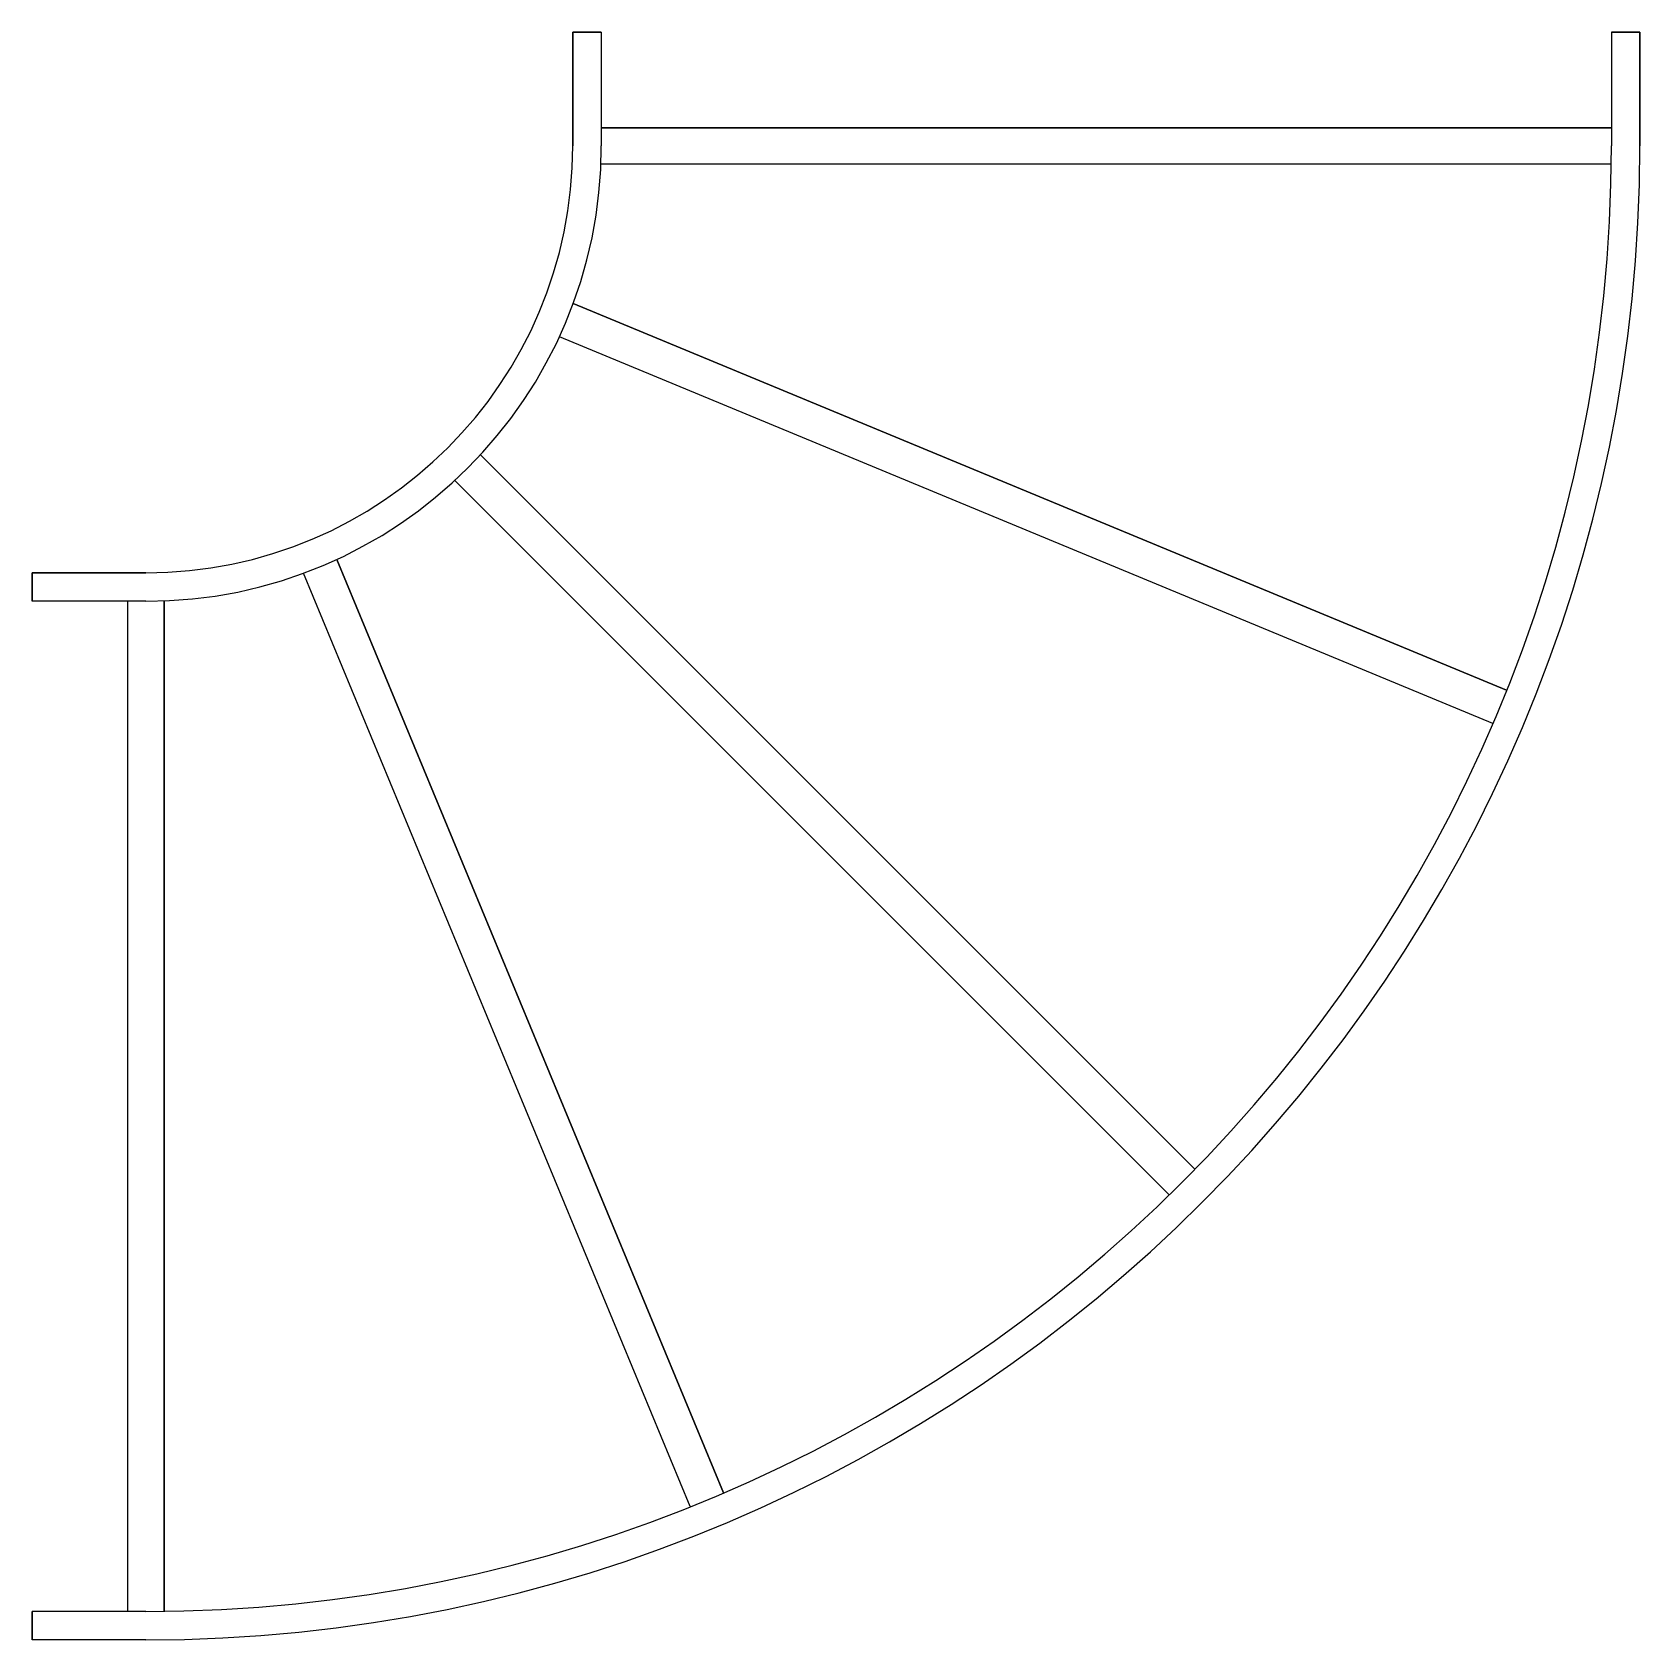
# Model space of a CAD drawing. Header units: millimetres. Extents: x -755 to 209, y -375 to 589.
import ezdxf

# ---------------------------------------------------------------- set-up
doc = ezdxf.new("R2010")
doc.units = ezdxf.units.MM

msp = doc.modelspace()

# ---------------------------------------------------------------- linework, layer by layer
at = {"color": 118, "true_color": 0x0c642f}
for p, q in [((-430.73, 521), (-430.73, 589.27)), ((-413.67, 589.27), (-430.73, 589.27)), ((-430.73, 589.27), (-413.67, 589.27)), ((-430.73, 589.27), (-430.73, 521)), ((-413.67, 589.27), (-413.67, 521)), ((209.27, 589.27), (192.2, 589.27)), ((192.2, 589.27), (209.27, 589.27)), ((192.2, 589.27), (192.2, 521)), ((209.27, 521), (209.27, 589.27)), ((209.27, 589.27), (209.27, 521)), ((-413.67, 531.84), (192.2, 531.84)), ((192.2, 531.84), (-413.67, 531.84)), ((192.13, 510.16), (-413.88, 510.16)), ((192.13, 510.16), (-413.88, 510.16)), ((-430.5, 426.6), (129.38, 194.68)), ((129.38, 194.68), (-430.5, 426.6)), ((121.09, 174.66), (-438.8, 406.57)), ((121.09, 174.66), (-438.8, 406.57)), ((-486.14, 335.73), (-57.62, -92.79)), ((-57.62, -92.79), (-486.14, 335.73)), ((-72.94, -108.12), (-501.46, 320.4)), ((-72.94, -108.12), (-501.46, 320.4)), ((-572.31, 273.07), (-340.39, -286.82)), ((-340.39, -286.82), (-572.31, 273.07)), ((-755, 265), (-755, 247.93)), ((-755, 247.93), (-755, 265)), ((-755, 265), (-686.73, 265)), ((-686.73, 265), (-755, 265)), ((-360.42, -295.11), (-592.33, 264.77)), ((-360.42, -295.11), (-592.33, 264.77)), ((-686.73, 247.93), (-755, 247.93)), ((-697.57, -357.93), (-697.57, 247.93)), ((-697.57, -357.93), (-697.57, 247.93)), ((-675.9, 248.15), (-675.9, -357.87)), ((-675.9, -357.87), (-675.9, 248.15)), ((-755, -357.93), (-755, -375)), ((-755, -375), (-755, -357.93)), ((-686.73, -357.93), (-755, -357.93)), ((-686.73, -375), (-755, -375)), ((-686.73, -375), (-755, -375))]:
    msp.add_line(p, q, dxfattribs=at)
for radius in [896, 256, 896, 256, 273.07, 878.93]:
    msp.add_arc((-686.73, 521), radius, 270, 0, dxfattribs=at)

doc.saveas('drawing.dxf')
